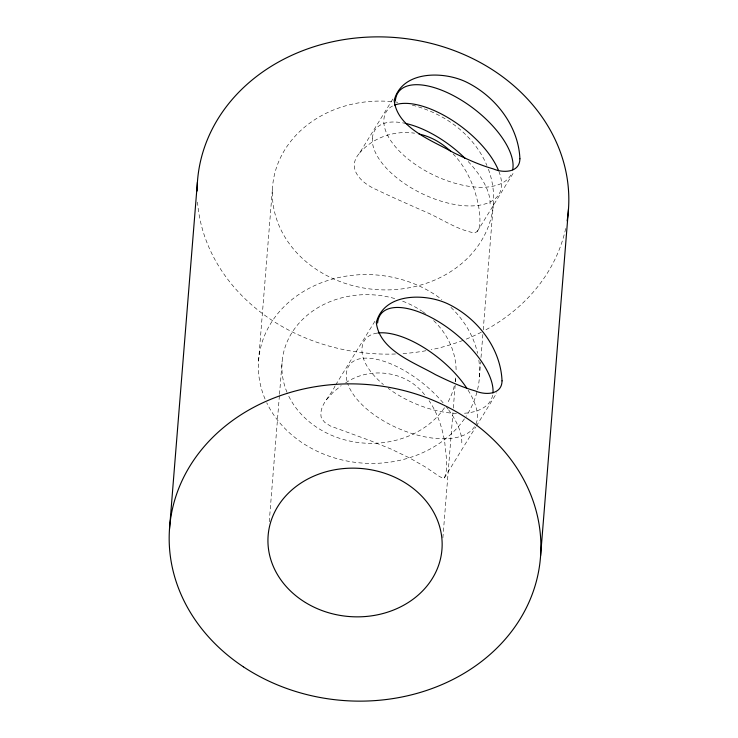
<?xml version="1.0" encoding="UTF-8"?>
<svg xmlns="http://www.w3.org/2000/svg" width="738" height="738" viewBox="0 0 738 738"><rect width="100%" height="100%" fill="white"/><g stroke="black" fill="none" stroke-linecap="round" stroke-linejoin="round"><path stroke-width="0.55" stroke-dasharray="3.69 2.77" d="M258.558 360.993L272.525 187.498M269.241 521.821L279.416 395.43M279.508 394.286L282.184 360.965M442.874 537.901L452.947 412.653M453.316 408.059L455.355 382.782M455.447 381.629L455.816 377.035A87.185 74.261 4.6 0 1 455.189 381.666M479.442 377.007L480.641 362.072M481.01 357.469L482.855 334.489M483.224 329.895L493.399 203.504M335.089 385.863C330.569 396.315 318.143 405.725 321.408 418.225L324.803 422.45L330.347 425.983L369.969 440.549L390.771 448.944L409.747 458.04L425.706 467.182L439.368 476.416L442.357 478.003L444.341 478.003C448.833 467.117 445.641 454.304 444.829 442.874C442.431 427.994 437.625 413.28 429.101 400.743M392.865 99.021L359.48 153.2C345.605 168.91 362.303 183.771 376.804 189.795C391.592 197 406.703 203.494 421.702 210.247C439.442 217.203 455.586 229.49 474.405 232.913C480.982 231.068 479.755 222.249 479.921 217.009C479.313 207.498 477.108 198.162 474.091 189.149C469.516 176.207 462.754 163.827 453.141 153.928M335.689 384.885L375.531 320.246M477.2 231.594L514.1 171.723M444.341 478.003L475.715 427.081M476.324 426.103L496.84 392.81M326.639 399.572L333.05 392.376L341.187 385.633M359.48 153.2C372.681 137.48 394.489 130.211 414.599 133.2M345.633 382.884C370.605 365.78 407.736 371.14 425.558 396.048M565.686 228.503A186.022 158.439 4.6 0 1 484.266 330.679M481.314 332.22A186.022 158.439 4.6 0 1 464.986 339.609M462.883 340.43A186.022 158.439 4.6 0 1 431.158 349.72M425.909 350.734A186.022 158.439 4.6 0 1 400.789 353.742M395.503 354A186.022 158.439 4.6 0 1 197.526 202.12M488.408 169.251A110.728 94.307 4.6 0 1 400.402 289.093A110.728 94.307 4.6 0 1 272.331 193.937A110.728 94.307 4.6 0 1 398.382 102.37M412.311 105.137A110.728 94.307 4.6 0 1 423.308 108.495M424.378 108.883A110.728 94.307 4.6 0 1 486.914 165.478M454.23 386.242A87.185 74.261 4.6 0 1 447.071 403.686M444.497 407.745A87.185 74.261 4.6 0 1 361.814 442.911A87.185 74.261 4.6 0 1 287.386 393.197M287.017 392.312A87.185 74.261 4.6 0 1 306.307 316.021A87.185 74.261 4.6 0 1 395.467 298.77M402.662 301.187A87.185 74.261 4.6 0 1 421.582 310.901M422.45 311.482A87.185 74.261 4.6 0 1 425.835 313.927M433.667 320.624A87.185 74.261 4.6 0 1 456.112 371.445M478.851 360.218A110.728 94.307 4.6 0 1 466.148 416.306M464.433 418.843A110.728 94.307 4.6 0 1 361.306 462.994A110.728 94.307 4.6 0 1 266.722 402.745M265.053 399.018A110.728 94.307 4.6 0 1 306.473 289.748A110.728 94.307 4.6 0 1 441.85 299.563M450.936 307.377A110.728 94.307 4.6 0 1 477.597 353.354M392.551 106.014A69.833 32.112 37.3 0 0 383.889 119.547A69.833 34.732 25.9 0 0 439.414 177.692A69.833 34.732 25.9 0 0 511.333 173.993M498.879 171.364A69.833 32.112 37.3 0 1 501.508 186.197A69.833 34.732 25.9 0 1 434.009 198.762A69.833 34.732 25.9 0 1 372.395 138.2M372.404 138.181A69.833 32.112 37.3 0 1 405.457 123.394M468.16 161.502A69.833 32.112 37.3 0 1 490.014 204.841M377.1 333.115A69.953 31.596 39.2 0 0 361.989 348.382A69.953 35.138 23.8 0 0 383.465 384.599M468.058 390.134A69.953 31.596 39.2 0 1 477.348 418.28A69.953 35.138 23.8 0 1 475.632 424.728M443.077 402.8A69.953 31.596 39.2 0 0 382.155 360.744A69.953 31.596 39.2 0 0 346.371 373.723A69.953 35.138 23.8 0 0 347.432 382.653M446.296 406.758A69.953 31.596 39.2 0 1 448.104 409.147M448.686 409.941A69.953 31.596 39.2 0 1 461.73 443.621M492.652 395.19A69.953 35.138 23.8 0 1 461.85 413.4M456.453 413.409A69.953 35.138 23.8 0 1 388.234 388.345M474.552 426.665A69.953 35.138 23.8 0 1 408.917 432.533A69.953 35.138 23.8 0 1 347.699 383.511"/><path stroke-width="1.11" d="M169.491 529.211L197.415 182.203M540.585 555.797L568.509 208.789M419.009 134.039C431.084 136.585 442.071 143.098 450.946 151.576M197.101 191.05A186.022 158.439 4.6 0 1 395.697 37.573A186.022 158.439 4.6 0 1 567.135 220.883M394.599 105.1A69.833 32.112 37.3 0 1 451.176 119.611A69.833 32.112 37.3 0 1 498.491 170.404M405.457 123.394A69.833 32.112 37.3 0 1 465.208 158.476M395.374 100.903A69.833 32.112 37.3 0 1 457.126 97.656A69.833 32.112 37.3 0 1 512.993 167.563A69.833 34.732 25.9 0 1 512.698 169.795M377.607 323.041A69.953 31.596 39.2 0 1 438.224 321.454A69.953 31.596 39.2 0 1 492.966 392.939M377.921 333.004A69.953 31.596 39.2 0 1 467.043 388.557M519.903 158.771C519.801 172.978 502.91 173.162 493.242 168.873C479.386 164.952 466.25 158.854 453.326 152.563C432.034 140.285 397.33 128.394 394.175 100.423C402.016 70.378 443.63 70.94 466.471 82.121C495.373 96.309 518.537 126.032 519.903 158.771M502.034 380.854C501.932 395.051 485.041 395.245 475.373 390.956C461.518 387.026 448.381 380.937 435.457 374.636C414.166 362.367 379.461 350.467 376.306 322.497C384.147 292.46 425.771 293.014 448.603 304.204C477.504 318.392 500.668 348.105 502.034 380.854M243.365 666.811A186.022 158.439 4.6 0 0 539.543 565.695A186.022 158.439 4.6 0 0 282.211 394.996A186.022 158.439 4.6 0 0 243.365 666.811M305.412 602.494A87.185 74.261 4.6 0 0 441.859 550.539A87.185 74.261 4.6 0 0 317.857 474.469A87.185 74.261 4.6 0 0 305.412 602.494"/></g></svg>
